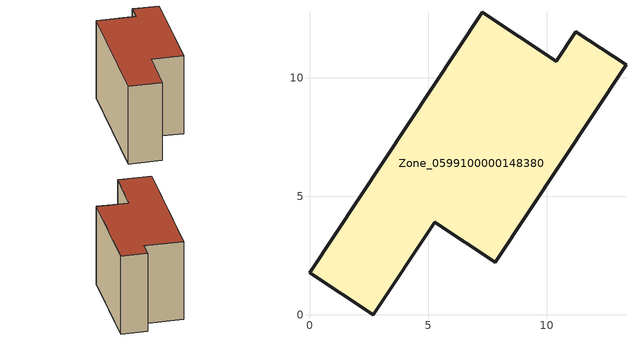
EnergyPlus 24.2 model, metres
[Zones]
Zone_0599100000148380
 floor ground (C_G): 11.24,11.95 13.35,10.54 7.83,2.21 5.29,3.9 2.68,0 0,1.78 7.29,12.77 10.41,10.69 z0
 wall outside (C_F): 7.29,12.77 0,1.78 2.68,0 5.29,3.9 7.83,2.21 13.35,10.54 11.24,11.95 10.41,10.69 7.29,12.77 z0:8.11
 roof outside (C_R): 7.83,2.21 13.35,10.54 11.24,11.95 10.41,10.69 7.29,12.77 0,1.78 2.68,0 5.29,3.9 z8.11
[BUILDING]
Pand.0599100000148380: North Axis=0; Terrain=City; Loads Convergence Tolerance Value=0.04; Temperature Convergence Tolerance Value=0.4; Solar Distribution=FullExterior; Maximum Number of Warmup Days=25; Minimum Number of Warmup Days=1
[Site:Location]
Rotterdam.The.Hague.AP_ZH_NLD Design_Conditions: Latitude=51.96; Longitude=4.45; Time Zone=1; Elevation=-4.5
[SITE:GROUNDTEMPERATURE:BUILDINGSURFACE]
18, 18, 18, 18, 18, 18, 18, 18, 18, 18, 18, 18
[MATERIAL] Thermal Absorptance=0.9; Solar Absorptance=0.7; Visible Absorptance=0.7
Name | Roughness | Thickness | Conductivity | Density | Specific Heat
G.TC.1975-1991 | MediumSmooth | 0.15 | 0.288461 | 540 | 1210
F.TC.1975-1991 | Rough | 0.3 | 0.230769 | 1920 | 840
R.TC.1975-1991 | MediumRough | 0.2 | 0.153846 | 1500 | 1000
[CONSTRUCTION]
C_G: G.TC.1975-1991
C_F: F.TC.1975-1991
C_R: R.TC.1975-1991
[ZONE]
Zone_0599100000148380: Type=1; Multiplier=1; Ceiling Height=Autocalculate; Volume=Autocalculate; Floor Area=autocalculate; Part of Total Floor Area=Yes
[ZONEINFILTRATION:DESIGNFLOWRATE]
Infil_Zone_0599100000148380: Zone or ZoneList or Space or SpaceList=Zone_0599100000148380; Schedule=AlwaysOn; Design Flow Rate Calculation Method=Flow/Area; Flow Rate per Floor Area=0.003; Constant Term Coefficient=1; Temperature Term Coefficient=0; Velocity Term Coefficient=0; Velocity Squared Term Coefficient=0
[HVACTEMPLATE:ZONE:IDEALLOADSAIRSYSTEM]
Zone_0599100000148380: Maximum Heating Supply Air Temperature=50; Minimum Cooling Supply Air Temperature=13; Maximum Heating Supply Air Humidity Ratio=0.0156; Minimum Cooling Supply Air Humidity Ratio=0.0077; Heating Limit=NoLimit; Cooling Limit=NoLimit; Dehumidification Control Type=ConstantSensibleHeatRatio; Cooling Sensible Heat Ratio=0.7; Dehumidification Setpoint=60; Humidification Control Type=None; Humidification Setpoint=30; Outdoor Air Method=None; Outdoor Air Flow Rate per Person=0.00944; Outdoor Air Flow Rate per Zone Floor Area=0; Outdoor Air Flow Rate per Zone=0; Demand Controlled Ventilation Type=None; Outdoor Air Economizer Type=NoEconomizer; Heat Recovery Type=None; Sensible Heat Recovery Effectiveness=0.7; Latent Heat Recovery Effectiveness=0.65
[ZONECONTROL:THERMOSTAT]
ThermostatControl_Zone_0599100000148380: Zone or ZoneList=Zone_0599100000148380; Control Type Schedule=DualSetpointControlType; Control 1=Thermostat_Zone_0599100000148380; Temperature Difference Between Cutout And Setpoint=0
[THERMOSTATSETPOINT:DUALSETPOINT]
Thermostat_Zone_0599100000148380: Heating Setpoint Temperature Schedule=HeatingSetpoint_Zone_0599100000148380; Cooling Setpoint Temperature Schedule=CoolingSetpoint_Zone_0599100000148380
[SCHEDULE:COMPACT]
HeatingSetpoint_Zone_0599100000148380: Through: 12/31, For: AllDays, Until: 24:00, 21
CoolingSetpoint_Zone_0599100000148380: Through: 12/31, For: AllDays, Until: 24:00, 24
DualSetpointControlType: Through: 12/31, For: AllDays, Until: 24:00, 4
AlwaysOn: Through: 12/31, For: AllDays, Until: 24:00, 1
